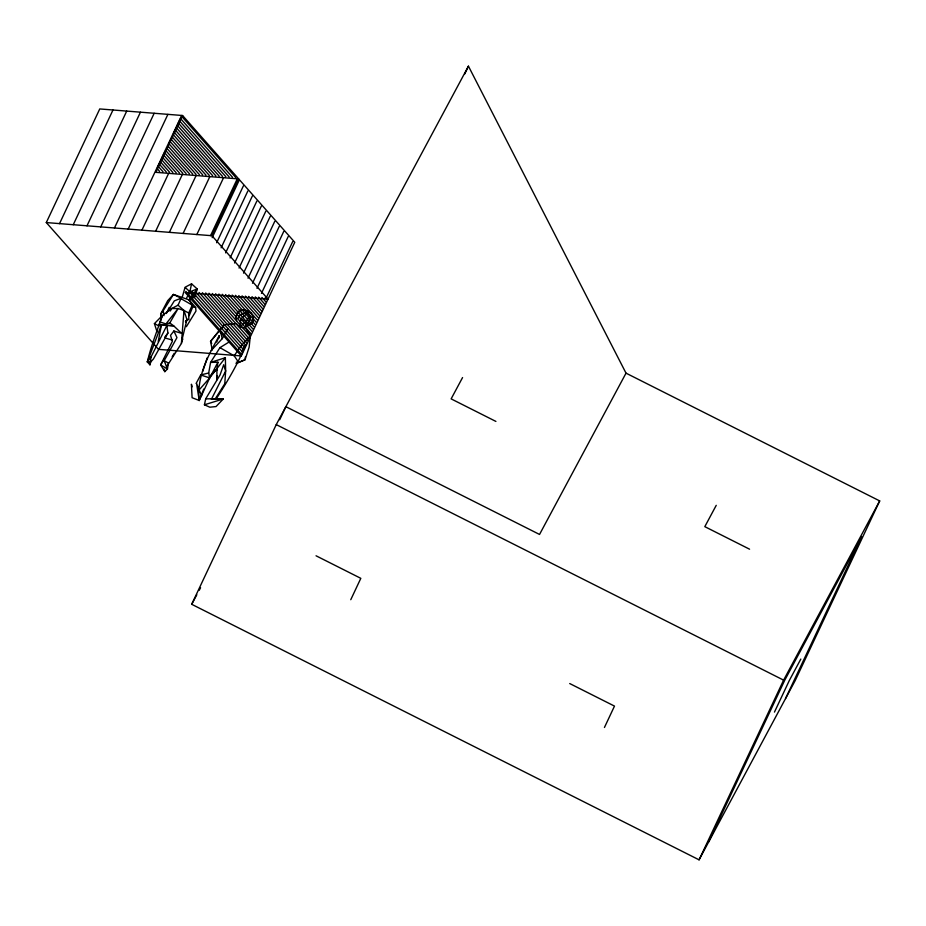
<?xml version="1.0" encoding="UTF-8"?>
<svg xmlns="http://www.w3.org/2000/svg" width="926" height="926" viewBox="0 0 926 926"><rect width="100%" height="100%" fill="white"/><g stroke="black" fill="none" stroke-linecap="round" stroke-linejoin="round"><path stroke-width="1.39" d="M167.374 365.515L181.403 343.465L183.985 310.488L178.058 305.198L181.149 298.218L173.44 294.445L167.699 300.672L160.684 313.995L161.066 318.324M253.342 320.002L251.675 323.625L245.61 326.334L251.675 323.625L253.342 320.002L253.4 317.259L251.201 313.162L244.788 309.851L240.135 310.384L237.415 312.745L235.841 317.294L236.697 320.72M217.17 375.759L216.973 379.787L216.858 369.37L217.923 362.193L210.584 362.425L208.697 372.981L209.681 377.912L199.217 400.495L192.099 397.705L191.404 384.232L192.133 386.848M173.88 330.999L176.97 337.596L164.18 360.689L168.405 363.05L167.444 369.011L164.816 371.662L160.638 364.948L172.352 341.324L170.523 335.374L173.88 330.999L181.635 333.395L173.66 325.802L166.819 325.57L151.065 356.892L149.943 364.832L147.338 361.904C151.007 346.011 157.107 330.883 162.386 315.5L171.541 308.566L178.058 305.198M245.344 357.008L245.066 359.763L237.172 363.015M203.743 389.036L199.217 400.495C196.543 376.905 208.119 355.561 219.323 335.675L218.756 338.465M238.63 317.931L239.174 315.94L243.434 313.301L247.173 313.289L249.488 315.801L246.316 321.565L245.483 328.035L250.356 335.756L249.14 347.169L245.066 359.763L236.026 363.478M247.173 313.289L240.76 319.065L239.602 326.901L245.483 328.035M158.242 341.497L161.506 324.609L173.66 325.802L169.794 322.977L165.951 323.95L159.619 321.773M253.4 317.259L252.393 322.433L247.717 325.489M186.415 298.392L189.876 291.806L191.555 283.819L197.203 288.958L195.097 296.482L189.101 299.897L173.44 294.445L163.254 310.604L163.914 315.685M216.244 399.002L215.307 398.782L223.282 398.967L216.036 406.56L209.82 407.197L204.426 404.789L205.688 398.851L220.087 374.856L223.698 364.728L225.655 371.013L224.775 383.781L215.307 398.782L205.688 398.851M182.04 339.657L186.948 319.563L183.985 310.488L178.093 308.532L171.541 308.566L169.678 310.661M149.943 364.832L150.706 362.054M181.403 343.465L182.711 338.789L181.716 340.988M182.248 297.2L185.084 287.245L191.555 283.819M202.771 371.314L207.204 357.83M166.367 313.52L169.226 307.351M154.399 323.625L158.682 325.813L162.386 315.5L154.399 323.625L157.107 332.006M161.506 324.609L147.338 361.904L150.579 362.089L153.403 359.045L167.919 333.024L166.819 325.57L161.506 324.609L158.682 325.813M189.182 315.685L192.816 306.714L192.249 305.117L180.535 298.404M216.73 342.018L219.323 335.675M185.837 322.144L186.948 319.563L188.846 319.632L188.684 313.034L192.249 305.117M235.841 317.294L238.098 312.236L240.135 310.384L244.788 309.851L251.201 313.162M185.837 322.017L186.948 319.563M46.3 222.564L99.753 108.944L182.572 115.518L294.769 242.299L241.316 355.931L158.485 349.345L46.3 222.564L211.95 235.725L268.042 299.11L185.223 292.535L241.316 355.931M59.519 223.652L112.972 110.02M73.247 224.74L126.7 111.12M86.975 225.828L140.439 112.208M100.714 226.928L154.167 113.296M114.442 228.016L167.895 114.384M128.17 229.104L181.623 115.484M182.572 115.518L155.846 172.329L238.676 178.915L211.95 235.725M141.898 230.192L168.625 173.382M155.626 231.28L182.353 174.47M169.354 232.38L196.092 175.558M183.093 233.468L209.82 176.658M196.821 234.556L223.548 177.746M210.549 235.644L237.276 178.834M212.17 237.681L238.896 180.859M216.649 242.739L243.376 185.929M221.129 247.809L247.855 190.987M225.608 252.867L252.335 196.057M230.099 257.937L256.826 201.116M234.579 262.996L261.306 206.185M239.058 268.065L265.785 211.255M243.538 273.124L270.265 216.314M248.018 278.194L274.744 221.383M252.497 283.252L279.235 226.442M256.988 288.322L283.715 231.512M261.468 293.38L288.194 236.57M265.947 298.45L292.674 241.64M191.705 604.296L276.249 424.606L468.44 66.163L626.022 373.155L879.7 500.92L795.168 680.622L699.072 859.837L191.705 604.296L196.833 594.735M279.721 419.721L285.856 406.676L539.534 534.452L626.022 373.155M464.759 73.976L468.44 66.163M350.769 599.701L360.816 578.333L316.044 555.785M604.447 727.466L614.494 706.098L569.721 683.55M699.072 859.837L783.604 680.135L879.7 500.92M708.679 841.908L784.762 680.193L861.631 536.814L785.549 698.54M774.46 712.094L789.38 680.378L800.816 659.069M170.372 310.928L171.541 308.566M217.923 362.193L209.681 377.912L199.136 389.927L201.671 395.715M199.206 590.313L200.572 587.767M462.56 377.565L451.136 398.875L495.908 421.423M716.238 505.33L704.813 526.651L749.585 549.199M196.127 383.422L200.71 374.972L208.697 372.981M242.068 351.324L245.344 345.294C237.913 364.045 227.356 381.512 216.534 398.365M211.232 350.468L222.275 338.661L227.9 328.464M169.794 322.977L178.093 308.532L165.951 323.95M172.19 356.765L174.215 353.292M192.539 305.476L189.101 299.897L193.511 295.267L197.203 288.958L189.876 291.806L185.431 287.627M186.357 326.704L195.976 311.043L195.641 307.548L189.101 299.897L197.203 288.958M167.895 311.24L174.319 300.869L181.149 298.218M164.33 359.045L160.638 364.948L167.444 369.011L164.18 360.689M228.78 342.203L219.948 347.644L210.584 362.425L225.365 357.714L225.655 371.013L211.383 399.326L223.282 398.967L204.426 404.789M236.338 362.159L238.318 361.973L234.22 355.839L239.614 347.655L250.356 335.756M200.71 374.972L209.681 377.912L225.365 357.714M147.338 361.904L151.065 356.892M164.643 337.295L167.919 333.024M162.397 311.773L160.684 313.995L161.124 318.22M240.76 319.065L246.316 321.565L239.602 326.901L236.28 323.556L224.474 324.748L219.879 329.656L210.549 341.428L212.262 349.912M185.455 321.588L187.249 319.354M224.474 324.748L210.549 341.428L211.741 343.43M211.14 374.845L216.858 369.37M246.536 324.54L249.846 320.373L249.488 315.801M237.415 312.745L242.23 310.002L246.108 310.453M189.101 299.897L195.097 296.482M246.073 311.645L248.538 310.87M214.682 369.868L217.436 370.4M165.986 338.256L172.352 340.062M192.816 306.714L195.641 307.548M245.853 312.398L247.855 313.104M276.249 424.606L783.604 680.135M183.985 310.488L188.684 313.034M219.948 347.644L234.22 355.839M189.876 291.806L193.511 295.267M181.484 116.155L235.76 177.491M180.408 118.424L232.449 177.225M179.343 120.693L229.15 176.97M178.278 122.961L225.84 176.704M177.213 125.23L222.529 176.438M176.137 127.499L219.219 176.183M175.072 129.767L215.908 175.917M174.007 132.036L212.598 175.651M172.942 134.305L209.299 175.384M171.866 136.573L205.989 175.13M170.801 138.842L202.678 174.864M169.736 141.111L199.368 174.597M168.671 143.38L196.057 174.343M167.594 145.648L192.747 174.076M166.53 147.917L189.448 173.81M165.465 150.186L186.138 173.556M164.4 152.466L182.827 173.289M163.335 154.735L179.517 173.023M162.258 157.003L176.206 172.757M161.193 159.272L172.896 172.502M160.129 161.541L169.597 172.236M159.064 163.809L166.286 171.97M157.987 166.078L162.976 171.715M156.922 168.347L159.666 171.449M265.241 297.709L266.977 299.665M261.931 297.443L265.912 301.934M258.62 297.177L264.848 304.203M255.321 296.91L263.771 306.471M252.011 296.656L262.706 308.74M248.7 296.389L261.641 311.009M245.39 296.123L260.576 313.289M242.08 295.869L259.5 315.558M238.769 295.602L258.435 317.826M235.47 295.336L257.37 320.095M232.16 295.081L256.305 322.364M228.849 294.815L255.229 324.632M225.539 294.549L254.164 326.901M222.228 294.283L253.099 329.17M218.918 294.028L252.034 331.439M215.619 293.762L250.969 333.707M212.309 293.496L249.893 335.976M208.998 293.241L248.828 338.245M205.688 292.975L247.763 340.513M202.377 292.709L246.698 342.782M199.067 292.442L245.621 345.051M195.768 292.188L244.557 347.319M192.458 291.921L243.492 349.6M189.147 291.655L242.427 351.868M185.837 291.401L241.35 354.137M199.136 389.927L196.567 383.433L199.217 400.495M164.11 369.046L164.816 371.662M249.904 315.824L250.506 318.104M219.879 329.656L222.275 338.661"/></g></svg>
